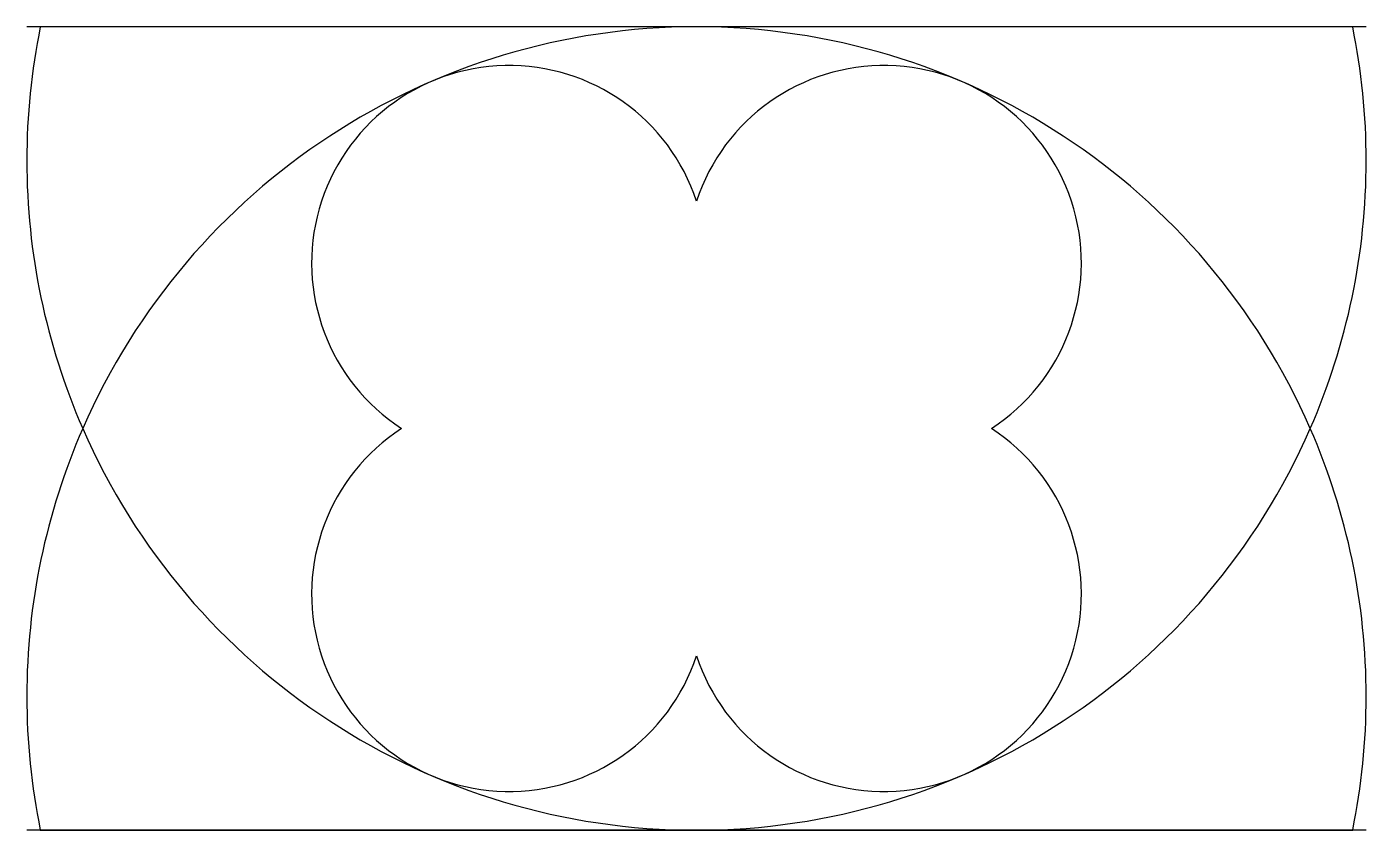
# Model space of a CAD drawing. Extents: x -10 to 10, y 0 to 12.
import ezdxf

# ---------------------------------------------------------------- set-up
doc = ezdxf.new("R2010")
doc.units = 0
doc.layers.add('MODELSKETCH_VISIBLE', color=7, linetype='CONTINUOUS')

msp = doc.modelspace()

# ---------------------------------------------------------------- linework, layer by layer
at = {"layer": 'MODELSKETCH_VISIBLE'}
for p, q in [((10, 12), (-10, 12)), ((0, 12), (-9.798, 12)), ((9.798, 12), (0, 12)), ((10, 0), (-10, 0)), ((-9.798, 0), (0, 0)), ((0, 0), (9.798, 0))]:
    msp.add_line(p, q, dxfattribs=at)
for centre, radius, start, end in [((0, 10), 10, 168.463, 180), ((0, 2), 10, 90, 156.4218), ((0, 2), 10, 90, 156.4218), ((0, 2), 10, 23.5782, 90), ((0, 2), 10, 23.5782, 90), ((0, 10), 10, 0, 11.537), ((-2.799, 8.473), 2.948, 18.2342, 237.0385), ((2.799, 8.473), 2.948, 302.9615, 161.7658), ((0, 10), 10, 180, 203.5782), ((0, 10), 10, 336.4218, 0), ((0, 10), 10, 203.5782, 270), ((0, 10), 10, 203.5782, 270), ((0, 10), 10, 270, 336.4218), ((0, 10), 10, 270, 336.4218), ((0, 2), 10, 156.4218, 180), ((-2.799, 3.527), 2.948, 122.9615, 341.7658), ((2.799, 3.527), 2.948, 198.2342, 57.0385), ((0, 2), 10, 0, 23.5782), ((0, 2), 10, 180, 191.537), ((0, 2), 10, 348.463, 0)]:
    msp.add_arc(centre, radius, start, end, dxfattribs=at)

doc.saveas('drawing.dxf')
